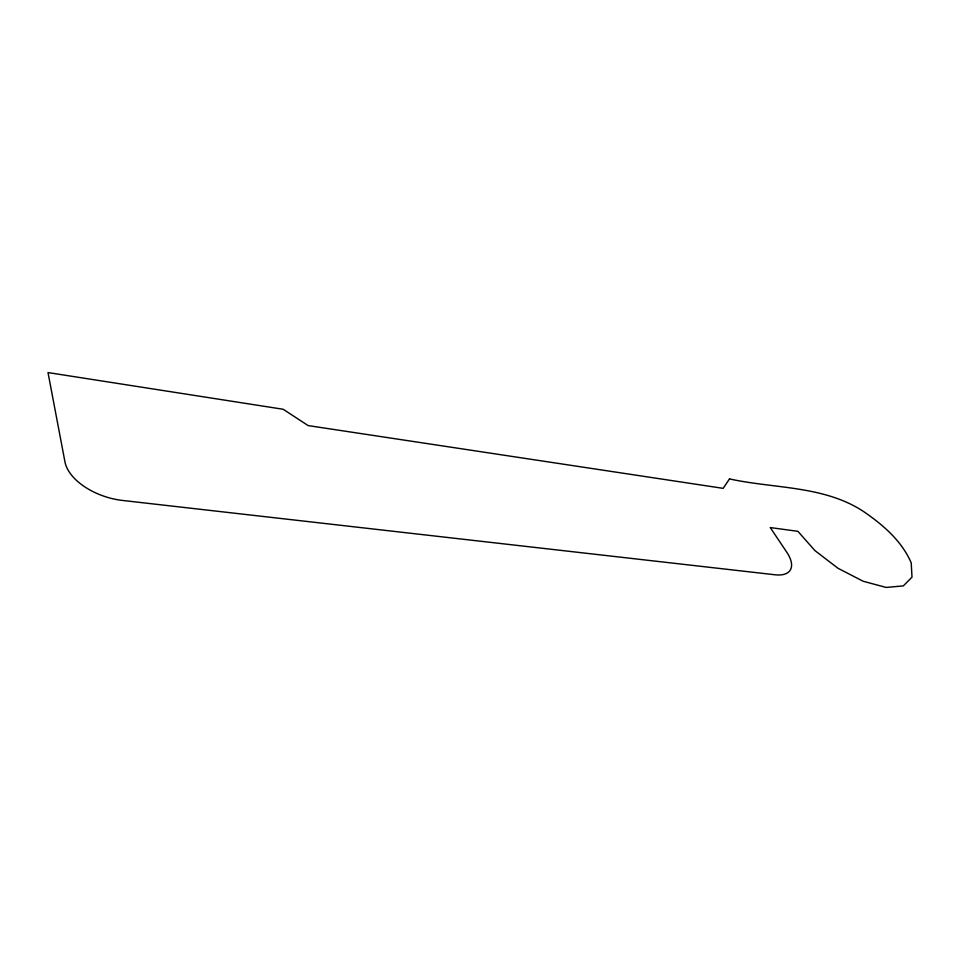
<?xml version="1.0" encoding="UTF-8"?>
<svg xmlns="http://www.w3.org/2000/svg" width="960" height="960" viewBox="0 0 960 960"><rect width="100%" height="100%" fill="white"/><g stroke="black" fill="none" stroke-linecap="round" stroke-linejoin="round"><path stroke-width="1.44" d="M729.504 478.92L723.144 488.352L308.16 425.592L283.14 409.26L48 372.564L64.98 461.988A51.516 29.28 18 0 0 122.424 500.436L775.152 574.788A38.328 17.772 33.4 0 0 786.876 552.396L770.268 527.568L797.904 531.324L814.908 550.584L837.936 568.236L863.124 581.244L886.188 587.436L903.336 585.9L912 577.164L911.22 562.884C901.62 540.612 882.696 524.628 863.112 511.212C823.488 485.424 774.048 488.724 729.504 478.92"/></g></svg>
